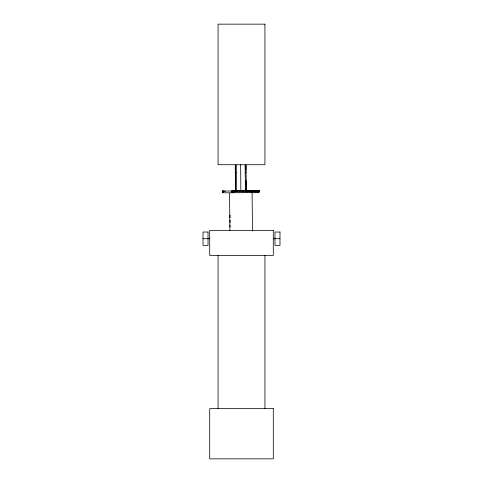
<?xml version="1.0" encoding="UTF-8"?>
<svg xmlns="http://www.w3.org/2000/svg" width="483" height="483" viewBox="0 0 483 483"><rect width="100%" height="100%" fill="white"/><g stroke="black" fill="none" stroke-linecap="round" stroke-linejoin="round"><path stroke-width="0.72" d="M235.257 165.228L235.444 191.292M235.348 165.156L235.535 191.214M236.259 165.138L236.447 191.202M246.704 190.87L222.44 191.087L225.229 191.129M259.256 190.9L252.174 191.033M258.749 192.602L251.842 192.729M229.896 230.427L229.564 192.783L252.078 192.578L252.512 230.995M251.782 192.62L252.174 192.596M235.372 172.365L236.284 172.346M232.709 191.008L244.748 190.876M230.222 215.442L229.86 215.448L229.896 217.428L230.252 217.422M230.294 220.326L229.938 220.333L229.974 222.313L230.325 222.307M246.179 191.026L251.408 190.906L248.407 190.863M259.28 190.9L245.062 190.845L245.068 192.023M245.11 165.065L245.213 172.268L246.107 172.268L246.27 191.123M203.011 238.723L209.707 238.723M273.293 238.723L279.989 238.723M229.081 192.838L222.965 192.783M246.004 165.065L246.107 172.268M245.907 165.138L245.986 169.944M230.017 225.217L230.047 227.197M259.256 190.894L259.262 192.077L259.142 190.894M259.051 190.888L259.142 192.083M258.49 190.882L258.502 192.059M257.874 190.876L257.886 192.047M257.21 190.87L257.216 192.041M256.485 190.863L256.491 192.035M255.706 190.857L255.718 192.029M254.879 190.851L254.885 192.023M253.998 190.845L254.01 192.023M253.068 190.845L253.074 192.017M252.09 190.839L252.096 192.017M251.057 190.839L251.069 192.011M250.079 190.839L250.091 192.011M248.962 190.839L248.974 192.011M247.701 190.839L247.713 192.017M246.396 190.845L246.408 192.017M246.089 180.642L246.179 191.202M245.213 172.268L245.382 191.123M243.686 190.851L243.698 192.023M242.285 190.857L242.291 192.029M240.631 164.305L240.86 192.035M239.387 190.87L239.393 192.041M237.896 190.876L237.908 192.047M236.38 190.882L236.392 192.059M234.847 190.888L234.853 192.065M234.587 190.894L234.593 192.065M234.321 190.894L234.327 192.071M234.05 190.894L234.056 192.071M233.772 190.9L233.784 192.071M233.494 190.9L233.506 192.077M233.223 190.9L233.229 192.077M232.945 190.906L232.957 192.083M232.679 190.906L232.685 192.083M232.414 190.912L232.426 192.089M232.16 190.912L232.172 192.089M231.918 190.918L231.931 192.095M231.689 190.918L231.701 192.095M223.086 191.069L223.098 192.24M222.929 191.069L222.935 192.246M222.79 191.075L222.802 192.252M222.675 191.075L222.675 192.276M222.578 191.081L222.578 192.27M222.506 191.081L222.512 192.27M264.932 255.459L264.932 408.648M218.068 255.459L218.068 408.648M264.932 24.15L218.068 24.15L218.068 164.721L264.932 164.721L264.932 24.15M273.293 230.355L209.707 230.355L209.707 255.459L273.293 255.459L273.293 230.355M208.028 232.027L203.011 232.027L203.011 245.418L208.028 245.418L208.028 232.027M279.989 232.027L274.972 232.027L274.972 245.418L279.989 245.418L279.989 232.027M273.293 408.648L209.707 408.648L209.707 458.85L273.293 458.85L273.293 408.648"/></g></svg>
